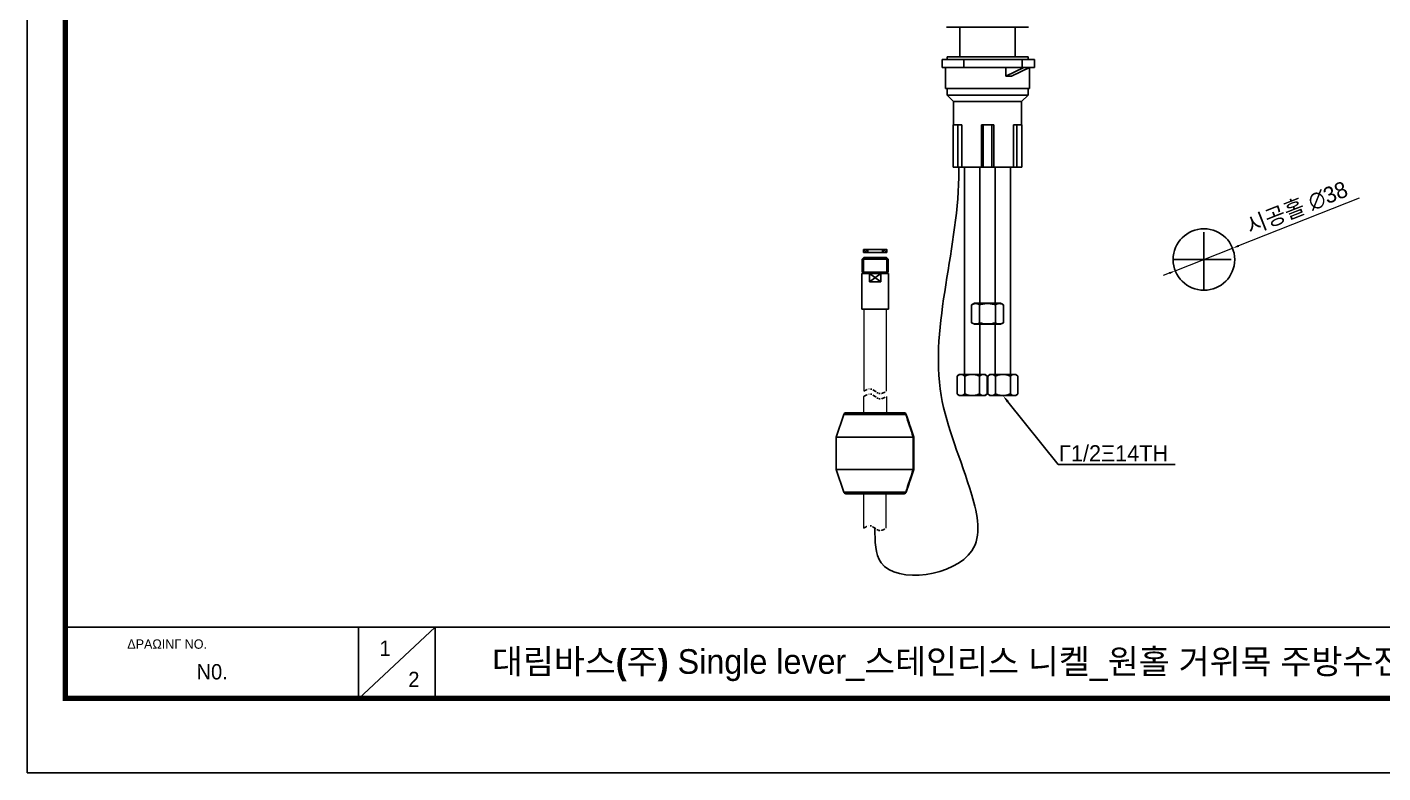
# Model space of a CAD drawing. Extents: x 28 to 1495, y -6 to 1069.
# Drawn here: x 28 to 865, y -6 to 455 of the extents above; entities that cross this region are included whole.
import ezdxf
from ezdxf import colors
from ezdxf.entities.mleader import LeaderData, LeaderLine
from ezdxf.math import Vec2, Vec3

# ---------------------------------------------------------------- set-up
doc = ezdxf.new("R2010")
doc.units = 0
doc.header["$LTSCALE"] = 50
doc.header["$MEASUREMENT"] = 0
doc.header["$PDMODE"] = 3
doc.header["$PDSIZE"] = -10
doc.linetypes.add('CENTER', pattern=[2, 1.25, -0.25, 0.25, -0.25])
doc.linetypes.add('DIVIDE', pattern=[31.75, 12.7, -6.35, 0, -6.35, 0, -6.35])
doc.layers.get('0').update_dxf_attribs({"linetype": 'CONTINUOUS'})
doc.layers.get('DEFPOINTS').update_dxf_attribs({"linetype": 'CONTINUOUS'})
doc.layers.add('1', color=7, linetype='CONTINUOUS')
doc.layers.add('BODY', color=7, linetype='CONTINUOUS')
doc.layers.add('11', color=3, linetype='CONTINUOUS', lineweight=0)
doc.styles.add('Daelim Dimension', font='H2GTRE.TTF')
doc.styles.get("Standard").update_dxf_attribs({"font": 'SYMBOL'})
doc.styles.add('단선완성형', font='Gulim.ttf')
doc.dimstyles.new('DEFAULT', dxfattribs={"dimscale": 2, "dimtxt": 2, "dimasz": 2, "dimexe": 0, "dimexo": 2, "dimgap": 1, "dimtad": 1, "dimdec": 1, "dimzin": 9, "dimdsep": 46, "dimtxsty": 'Daelim Dimension', "dimcen": 0.5, "dimclrd": 252, "dimclre": 252, "dimclrt": 3, "dimadec": 1, "dimazin": 0, "dimtfac": 1, "dimtdec": 1, "dimtix": 1, "dimtmove": 0, "dimatfit": 3, "dimfxl": 1, "dimtolj": 1, "dimtzin": 1, "dimlwd": 9, "dimlwe": 9, "dimarcsym": 0})

# ---------------------------------------------------------------- blocks, each defined once
blk = doc.blocks.new('*D27')
at = {"color": 5, "lineweight": 9, "ltscale": 0.5, "transparency": 16777216}
for p, q in [((849.98, 348.77), (775.58, 319.4)), ((736.52, 303.98), (771.86, 317.93)), ((732.79, 302.51), (729.07, 301.05))]:
    blk.add_line(p, q, dxfattribs=at)
at = {"color": 5, "ltscale": 0.5, "transparency": 16777216}
for points in [[(775.34, 320.02), (775.83, 318.78), (771.86, 317.93)], [(732.55, 303.13), (733.04, 301.89), (736.52, 303.98)]]:
    blk.add_solid(points, dxfattribs=at)
at = {"layer": 'DEFPOINTS', "color": 0, "ltscale": 0.5, "transparency": 16777216}
for p in [(771.86, 317.93), (736.52, 303.98)]:
    blk.add_point(p, dxfattribs=at)
at = {"color": 7, "ltscale": 0.5, "transparency": 16777216, "insert": (811.62, 342.49), "char_height": 10, "attachment_point": 5, "rotation": 21.538, "style": 'Daelim Dimension'}
blk.add_mtext('\\A1;시공홀 ∅38', dxfattribs=at)

msp = doc.modelspace()

# ---------------------------------------------------------------- hatches: boundary and pattern name
at = {"layer": '1'}
h = msp.add_hatch(dxfattribs=at)
h.set_pattern_fill('ANSI37', color=0, scale=10, style=0)
h.set_pattern_definition([(135, (21945.126, 1101.5737), (0.88388348, 0.88388348), []), (45, (21945.126, 1101.5737), (0.88388348, -0.88388348), [])])
h.paths.add_polyline_path([(546.77, 317.23), (546.77, 315.23), (544.02, 315.23), (544.02, 317.23)])
h.paths.add_polyline_path([(558.52, 317.23), (558.52, 315.23), (555.77, 315.23), (555.77, 317.23)])

# ---------------------------------------------------------------- linework, layer by layer
at = {"color": 7, "linetype": 'Continuous'}
for p, q in [((595.36, 454.49), (595.36, 454.59)), ((595.36, 454.49), (645.86, 454.49)), ((603.61, 436.09), (603.61, 454.49)), ((637.61, 436.09), (637.61, 454.49)), ((645.86, 454.49), (645.86, 454.59)), ((645.61, 436.09), (595.61, 436.09)), ((595.61, 436.09), (595.61, 434.59)), ((645.61, 436.09), (645.61, 434.59)), ((649.61, 434.59), (592.61, 434.59)), ((592.61, 434.59), (592.61, 429.59)), ((592.61, 429.59), (649.61, 429.59)), ((594.61, 429.59), (594.61, 416.59)), ((643.03, 429.59), (631.88, 424.24)), ((631.88, 429.59), (631.88, 424.24)), ((635.35, 424.24), (646.5, 429.59)), ((646.61, 429.59), (646.61, 416.59)), ((649.61, 434.59), (649.61, 429.59)), ((635.35, 424.24), (631.88, 424.24)), ((594.61, 416.59), (646.61, 416.59)), ((595.61, 416.59), (595.61, 412.59)), ((595.61, 412.59), (645.61, 412.59)), ((599.61, 408.59), (595.61, 412.59)), ((641.61, 408.59), (645.61, 412.59)), ((645.61, 416.59), (645.61, 412.59)), ((641.61, 408.59), (599.61, 408.59)), ((599.61, 408.59), (599.61, 394.09)), ((641.61, 408.59), (641.61, 394.09)), ((604.69, 394.09), (599.41, 394.09)), ((599.41, 394.09), (599.41, 368.09)), ((604.69, 368.09), (604.69, 394.09)), ((624.51, 394.09), (616.86, 394.09)), ((616.86, 394.09), (616.86, 368.09)), ((624.51, 368.09), (624.51, 394.09)), ((641.81, 394.09), (636.63, 394.09)), ((636.63, 394.09), (636.63, 368.09)), ((641.81, 394.09), (641.81, 368.09)), ((599.41, 368.09), (641.81, 368.09)), ((606.41, 368.09), (606.41, 239.95)), ((615.81, 368.09), (615.81, 283.95)), ((615.91, 368.09), (615.91, 283.95)), ((625.31, 368.09), (625.31, 283.95)), ((625.41, 368.09), (625.41, 283.95)), ((634.81, 368.09), (634.81, 239.95)), ((610.8, 271.95), (610.8, 282.95)), ((628.61, 283.95), (612.61, 283.95)), ((615.71, 271.95), (615.71, 282.95)), ((615.71, 271.95), (615.71, 282.95)), ((625.52, 271.95), (625.52, 282.95)), ((630.43, 271.95), (630.43, 282.95)), ((612.61, 270.95), (628.61, 270.95)), ((612.86, 271.17), (612.84, 271.17)), ((612.86, 271.17), (612.84, 271.17)), ((615.81, 270.95), (615.81, 239.95)), ((625.41, 270.95), (625.41, 239.95)), ((628.37, 271.17), (628.39, 271.17)), ((628.37, 271.17), (628.39, 271.17)), ((601.88, 238.95), (603.11, 239.95)), ((601.88, 227.95), (601.88, 238.95)), ((618.04, 239.95), (603.11, 239.95)), ((606.5, 227.95), (606.5, 238.95)), ((615.73, 227.95), (615.73, 238.95)), ((619.11, 239.95), (618.04, 239.95)), ((620.35, 238.95), (619.11, 239.95)), ((620.35, 227.95), (620.35, 238.95)), ((620.88, 238.95), (622.11, 239.95)), ((620.88, 227.95), (620.88, 238.95)), ((637.04, 239.95), (622.11, 239.95)), ((625.5, 227.95), (625.5, 238.95)), ((634.73, 227.95), (634.73, 238.95)), ((638.11, 239.95), (637.04, 239.95)), ((639.35, 238.95), (638.11, 239.95)), ((639.35, 227.95), (639.35, 238.95)), ((603.11, 226.95), (601.88, 227.95)), ((603.11, 226.95), (619.11, 226.95)), ((619.11, 226.95), (620.35, 227.95)), ((622.11, 226.95), (620.88, 227.95)), ((622.11, 226.95), (638.11, 226.95)), ((638.11, 226.95), (639.35, 227.95)), ((531.81, 215.28), (527.15, 201.3)), ((569.01, 216.3), (533.23, 216.3)), ((570.49, 215.28), (575.15, 201.3)), ((574.75, 201.3), (527.15, 201.3)), ((527.15, 201.3), (527.15, 181.3)), ((574.75, 201.3), (574.75, 181.3)), ((575.15, 201.3), (575.03, 201.3)), ((575.03, 181.3), (575.03, 201.3)), ((575.15, 201.3), (575.15, 181.3)), ((527.15, 181.3), (574.75, 181.3)), ((531.81, 167.33), (527.15, 181.3)), ((570.49, 167.33), (575.15, 181.3)), ((575.03, 181.3), (575.15, 181.3)), ((533.23, 166.3), (569, 166.3))]:
    msp.add_line(p, q, dxfattribs=at)
at = {"color": 9, "linetype": 'Continuous'}
for p, q in [((606.07, 434.59), (606.07, 429.59)), ((642.02, 429.59), (642.02, 434.59)), ((602.32, 394.09), (602.32, 368.09)), ((617.95, 368.09), (617.95, 394.09)), ((623.2, 394.09), (623.2, 368.09)), ((638.76, 368.09), (638.76, 394.09)), ((570.14, 215.28), (531.81, 215.28)), ((570.49, 215.28), (570.42, 215.28)), ((531.81, 167.33), (570.14, 167.33)), ((570.42, 167.33), (570.49, 167.33))]:
    msp.add_line(p, q, dxfattribs=at)
at = {"color": 1, "linetype": 'CENTER', "ltscale": 0.578512}
for p, q in [((754.19, 291.71), (754.19, 330.21)), ((734.94, 310.96), (773.44, 310.96))]:
    msp.add_line(p, q, dxfattribs=at)
at = {"color": 5}
msp.add_line((51.36, 83.89), (1232.53, 83.89), dxfattribs=at)
at = {"color": 5, "ltscale": 40}
for p, q in [((232.42, 83.89), (232.42, 39.69)), ((232.42, 83.89), (232.42, 39.69)), ((279.73, 83.89), (232.42, 39.69)), ((279.73, 83.89), (232.42, 39.69)), ((279.73, 83.89), (279.73, 39.69)), ((279.73, 83.89), (279.73, 39.69))]:
    msp.add_line(p, q, dxfattribs=at)
at = {"ltscale": 0.5}
msp.add_lwpolyline([(27.78, -6.17), (1494.7, -6.17), (1494.7, 1068.67), (27.78, 1068.67)], close=True, dxfattribs=at)
at = {"color": 5, "linetype": 'ByBlock', "lineweight": 200, "const_width": 3.38}
msp.add_lwpolyline([(51.36, 39.86), (1470.96, 39.86), (1470.96, 1043.72), (51.36, 1043.72)], close=True, dxfattribs=at)
at = {"ltscale": 0.5}
msp.add_circle((754.19, 310.96), 19, dxfattribs=at)
at = {"color": 7, "linetype": 'Continuous'}
for centre, radius, start, end in [((614.92, 277.62), 6.73, 110.00362, 127.70297), ((613.25, 279.18), 4.56, 95.55812, 97.27837), ((626.31, 277.62), 6.73, 52.29703, 69.99638), ((614.92, 277.27), 6.73, 232.29703, 249.99648), ((613.25, 275.72), 4.57, 262.72579, 264.33616), ((613.26, 275.8), 4.65, 264.33064, 265.11372), ((626.31, 277.27), 6.73, 290.00352, 307.70297), ((533.23, 214.8), 1.5, 90, 161.56505), ((569.01, 214.83), 1.47, 87.51211, 89.99841), ((569.07, 214.8), 1.5, 18.43495, 90), ((533.23, 167.8), 1.5, 198.43495, 270), ((569, 167.78), 1.48, 270.00153, 272.49136), ((569.07, 167.8), 1.5, 270, 341.56505)]:
    msp.add_arc(centre, radius, start, end, dxfattribs=at)
msp.add_spline([(551.12, 145.01), (554.93, 123.67), (610.91, 131.02), (610.91, 165.32), (591.94, 227.06), (602.83, 365.97), (602.8, 368.01)], degree=3)
for points, knots in [([(610.8, 282.95), (611.1, 283.18), (611.76, 283.54), (612.49, 283.69), (612.84, 283.72)], [0, 0, 0, 0, 0.519575, 1, 1, 1, 1]), ([(612.67, 283.71), (612.35, 283.66), (611.68, 283.5), (611.08, 283.16), (610.8, 282.95)], [0, 0, 0, 0, 0.480636, 1, 1, 1, 1]), ([(615.71, 282.95), (615.49, 283.12), (615.03, 283.39), (614.06, 283.72), (613.3, 283.77), (612.81, 283.72)], [0, 0, 0, 0, 0.268941, 0.519368, 1, 1, 1, 1]), ([(612.84, 283.72), (613.32, 283.77), (614.35, 283.71), (615.29, 283.27), (615.71, 282.95)], [0, 0, 0, 0, 0.481908, 1, 1, 1, 1]), ([(625.52, 282.95), (624.75, 283.25), (623.11, 283.64), (620.61, 283.79), (618.12, 283.64), (616.48, 283.25), (615.71, 282.95)], [0, 0, 0, 0, 0.249964, 0.499999, 0.75003, 1, 1, 1, 1]), ([(628.39, 283.72), (627.91, 283.77), (626.88, 283.71), (625.93, 283.27), (625.52, 282.95)], [0, 0, 0, 0, 0.481908, 1, 1, 1, 1]), ([(630.43, 282.95), (630.13, 283.18), (629.47, 283.54), (628.74, 283.69), (628.39, 283.72)], [0, 0, 0, 0, 0.519575, 1, 1, 1, 1]), ([(610.8, 271.95), (611.08, 271.73), (611.68, 271.39), (612.35, 271.23), (612.67, 271.19)], [0, 0, 0, 0, 0.519366, 1, 1, 1, 1]), ([(612.84, 271.17), (612.49, 271.2), (611.76, 271.35), (611.1, 271.71), (610.8, 271.95)], [0, 0, 0, 0, 0.480425, 1, 1, 1, 1]), ([(612.86, 271.17), (613.34, 271.13), (614.36, 271.19), (615.3, 271.63), (615.71, 271.95)], [0, 0, 0, 0, 0.481878, 1, 1, 1, 1]), ([(615.71, 271.95), (615.3, 271.63), (614.36, 271.19), (613.34, 271.13), (612.86, 271.17)], [0, 0, 0, 0, 0.518176, 1, 1, 1, 1]), ([(615.71, 271.95), (616.48, 271.65), (618.12, 271.26), (620.61, 271.1), (623.11, 271.26), (624.75, 271.65), (625.52, 271.95)], [0, 0, 0, 0, 0.24997, 0.500001, 0.750036, 1, 1, 1, 1]), ([(625.52, 271.95), (625.93, 271.63), (626.87, 271.19), (627.89, 271.13), (628.37, 271.17)], [0, 0, 0, 0, 0.518176, 1, 1, 1, 1]), ([(628.39, 271.17), (628.74, 271.2), (629.47, 271.35), (630.13, 271.71), (630.43, 271.95)], [0, 0, 0, 0, 0.480425, 1, 1, 1, 1]), ([(602.56, 239.5), (602.5, 239.46), (602.26, 239.3), (602.03, 239.11), (601.88, 238.95)], [0, 0, 0, 0, 0.23852, 1, 1, 1, 1]), ([(603.33, 239.83), (603.27, 239.81), (603, 239.73), (602.74, 239.61), (602.56, 239.5)], [0, 0, 0, 0, 0.242963, 1, 1, 1, 1]), ([(604.19, 239.95), (603.97, 239.95), (603.68, 239.92), (603.4, 239.85), (603.33, 239.83)], [0, 0, 0, 0, 0.746542, 1, 1, 1, 1]), ([(606.5, 238.95), (606.18, 239.27), (605.45, 239.78), (604.59, 239.95), (604.19, 239.95)], [0, 0, 0, 0, 0.530419, 1, 1, 1, 1]), ([(611.11, 239.95), (609.93, 239.95), (608.32, 239.74), (606.85, 239.13), (606.5, 238.95)], [0, 0, 0, 0, 0.749312, 1, 1, 1, 1]), ([(615.73, 238.95), (615.38, 239.13), (613.91, 239.74), (612.3, 239.95), (611.11, 239.95)], [0, 0, 0, 0, 0.250693, 1, 1, 1, 1]), ([(618.04, 239.95), (617.64, 239.95), (616.77, 239.78), (616.05, 239.27), (615.73, 238.95)], [0, 0, 0, 0, 0.469626, 1, 1, 1, 1]), ([(620.35, 238.95), (620.03, 239.27), (619.31, 239.78), (618.44, 239.95), (618.04, 239.95)], [0, 0, 0, 0, 0.530384, 1, 1, 1, 1]), ([(621.56, 239.5), (621.5, 239.46), (621.26, 239.3), (621.03, 239.11), (620.88, 238.95)], [0, 0, 0, 0, 0.23852, 1, 1, 1, 1]), ([(622.33, 239.83), (622.27, 239.81), (622, 239.73), (621.74, 239.61), (621.56, 239.5)], [0, 0, 0, 0, 0.242963, 1, 1, 1, 1]), ([(623.19, 239.95), (622.97, 239.95), (622.68, 239.92), (622.4, 239.85), (622.33, 239.83)], [0, 0, 0, 0, 0.746542, 1, 1, 1, 1]), ([(625.5, 238.95), (625.18, 239.27), (624.45, 239.78), (623.59, 239.95), (623.19, 239.95)], [0, 0, 0, 0, 0.530419, 1, 1, 1, 1]), ([(630.11, 239.95), (628.93, 239.95), (627.32, 239.74), (625.85, 239.13), (625.5, 238.95)], [0, 0, 0, 0, 0.749312, 1, 1, 1, 1]), ([(634.73, 238.95), (634.38, 239.13), (632.91, 239.74), (631.3, 239.95), (630.11, 239.95)], [0, 0, 0, 0, 0.250693, 1, 1, 1, 1]), ([(637.04, 239.95), (636.64, 239.95), (635.77, 239.78), (635.05, 239.27), (634.73, 238.95)], [0, 0, 0, 0, 0.469626, 1, 1, 1, 1]), ([(639.35, 238.95), (639.03, 239.27), (638.31, 239.78), (637.44, 239.95), (637.04, 239.95)], [0, 0, 0, 0, 0.530384, 1, 1, 1, 1]), ([(601.88, 227.95), (602.09, 227.73), (602.54, 227.36), (603.08, 227.13), (603.34, 227.06)], [0, 0, 0, 0, 0.527278, 1, 1, 1, 1]), ([(603.34, 227.06), (603.41, 227.04), (603.69, 226.98), (603.97, 226.95), (604.19, 226.95)], [0, 0, 0, 0, 0.253406, 1, 1, 1, 1]), ([(604.19, 226.95), (604.59, 226.95), (605.45, 227.11), (606.18, 227.62), (606.5, 227.95)], [0, 0, 0, 0, 0.469627, 1, 1, 1, 1]), ([(606.5, 227.95), (606.85, 227.77), (608.32, 227.16), (609.93, 226.95), (611.11, 226.95)], [0, 0, 0, 0, 0.250692, 1, 1, 1, 1]), ([(611.11, 226.95), (612.3, 226.95), (613.91, 227.16), (615.38, 227.77), (615.73, 227.95)], [0, 0, 0, 0, 0.749311, 1, 1, 1, 1]), ([(615.73, 227.95), (616.05, 227.62), (616.77, 227.11), (617.64, 226.95), (618.04, 226.95)], [0, 0, 0, 0, 0.530378, 1, 1, 1, 1]), ([(618.04, 226.95), (618.26, 226.95), (618.54, 226.98), (618.82, 227.04), (618.89, 227.06)], [0, 0, 0, 0, 0.746579, 1, 1, 1, 1]), ([(618.89, 227.06), (618.96, 227.08), (619.23, 227.17), (619.48, 227.29), (619.67, 227.4)], [0, 0, 0, 0, 0.242902, 1, 1, 1, 1]), ([(619.67, 227.4), (619.73, 227.44), (619.97, 227.6), (620.2, 227.79), (620.35, 227.95)], [0, 0, 0, 0, 0.238562, 1, 1, 1, 1]), ([(620.88, 227.95), (621.09, 227.73), (621.54, 227.36), (622.08, 227.13), (622.34, 227.06)], [0, 0, 0, 0, 0.527278, 1, 1, 1, 1]), ([(622.34, 227.06), (622.41, 227.04), (622.69, 226.98), (622.97, 226.95), (623.19, 226.95)], [0, 0, 0, 0, 0.253406, 1, 1, 1, 1]), ([(623.19, 226.95), (623.59, 226.95), (624.45, 227.11), (625.18, 227.62), (625.5, 227.95)], [0, 0, 0, 0, 0.469627, 1, 1, 1, 1]), ([(625.5, 227.95), (625.85, 227.77), (627.32, 227.16), (628.93, 226.95), (630.11, 226.95)], [0, 0, 0, 0, 0.250692, 1, 1, 1, 1]), ([(630.11, 226.95), (631.3, 226.95), (632.91, 227.16), (634.38, 227.77), (634.73, 227.95)], [0, 0, 0, 0, 0.749311, 1, 1, 1, 1]), ([(634.73, 227.95), (635.05, 227.62), (635.77, 227.11), (636.64, 226.95), (637.04, 226.95)], [0, 0, 0, 0, 0.530378, 1, 1, 1, 1]), ([(637.04, 226.95), (637.26, 226.95), (637.54, 226.98), (637.82, 227.04), (637.89, 227.06)], [0, 0, 0, 0, 0.746579, 1, 1, 1, 1]), ([(637.89, 227.06), (637.96, 227.08), (638.23, 227.17), (638.48, 227.29), (638.67, 227.4)], [0, 0, 0, 0, 0.242902, 1, 1, 1, 1]), ([(638.67, 227.4), (638.73, 227.44), (638.97, 227.6), (639.2, 227.79), (639.35, 227.95)], [0, 0, 0, 0, 0.238562, 1, 1, 1, 1]), ([(570.14, 215.28), (570.09, 215.43), (569.94, 215.71), (569.61, 216.04), (569.19, 216.25), (568.88, 216.3), (568.72, 216.3)], [0, 0, 0, 0, 0.251041, 0.501306, 0.750856, 1, 1, 1, 1]), ([(569.07, 216.3), (569.22, 216.3), (569.52, 216.24), (569.91, 216.02), (570.23, 215.69), (570.37, 215.42), (570.42, 215.28)], [0, 0, 0, 0, 0.249191, 0.498745, 0.749, 1, 1, 1, 1]), ([(568.72, 166.3), (568.88, 166.3), (569.19, 166.35), (569.61, 166.57), (569.94, 166.9), (570.09, 167.18), (570.14, 167.33)], [0, 0, 0, 0, 0.249144, 0.498694, 0.74896, 1, 1, 1, 1]), ([(570.42, 167.33), (570.37, 167.19), (570.23, 166.91), (569.91, 166.59), (569.52, 166.37), (569.22, 166.31), (569.07, 166.3)], [0, 0, 0, 0, 0.251, 0.501256, 0.750809, 1, 1, 1, 1])]:
    msp.add_open_spline(points, degree=3, knots=knots, dxfattribs=at)
at = {"color": 2, "linetype": 'DIVIDE', "ltscale": 0.003644}
for points in [[(544.27, 229.62), (548.47, 231.02), (554.07, 228.22), (558.27, 229.62)], [(544.27, 226.36), (548.47, 227.76), (554.07, 224.96), (558.27, 226.36)], [(544.12, 145.01), (548.32, 146.41), (553.92, 143.61), (558.12, 145.01)]]:
    msp.add_spline(points, degree=3, dxfattribs=at)
at = {"color": 7, "linetype": 'Continuous'}
for points in [[(570.14, 215.28), (571.68, 210.62), (573.21, 205.96), (574.75, 201.3)], [(575.03, 201.3), (573.49, 205.96), (571.96, 210.62), (570.42, 215.28)], [(574.75, 181.3), (573.21, 176.64), (571.68, 171.99), (570.14, 167.33)], [(570.42, 167.33), (571.96, 171.99), (573.49, 176.64), (575.03, 181.3)]]:
    msp.add_open_spline(points, degree=3, dxfattribs=at)
at = {"layer": '1', "color": 0}
for p, q in [((544.27, 312.23), (543.27, 311.23)), ((543.27, 303.23), (543.27, 311.23)), ((544.02, 315.23), (544.02, 317.23)), ((544.02, 317.23), (558.52, 317.23)), ((544.02, 315.23), (558.52, 315.23)), ((544.02, 303.23), (544.02, 311.98)), ((558.27, 312.23), (544.27, 312.23)), ((546.77, 315.23), (546.77, 317.23)), ((555.77, 315.23), (555.77, 317.23)), ((558.27, 312.23), (559.27, 311.23)), ((558.52, 315.23), (558.52, 317.23)), ((558.52, 303.23), (558.52, 311.98)), ((559.27, 303.23), (559.27, 311.23)), ((559.52, 302.23), (543.02, 302.23)), ((543.02, 280.23), (543.02, 302.23)), ((543.27, 303.23), (559.27, 303.23)), ((544.02, 302.23), (544.02, 303.23)), ((547.84, 302.23), (554.71, 297.23)), ((547.84, 297.23), (554.71, 302.23)), ((547.84, 302.23), (547.84, 297.23)), ((554.71, 302.23), (554.71, 297.23)), ((558.52, 302.23), (558.52, 303.23)), ((559.52, 280.23), (559.52, 302.23)), ((554.71, 297.23), (547.84, 297.23)), ((559.52, 280.23), (543.02, 280.23))]:
    msp.add_line(p, q, dxfattribs=at)
at = {"layer": '11', "color": 0}
for p, q in [((544.27, 280.23), (544.27, 229.62)), ((558.27, 229.62), (558.27, 280.23)), ((544.27, 216.3), (544.27, 226.36)), ((558.27, 226.36), (558.27, 216.3)), ((544.12, 166.3), (544.12, 145.01)), ((558.12, 145.01), (558.12, 166.3))]:
    msp.add_line(p, q, dxfattribs=at)
at = {"layer": 'BODY', "color": 0, "linetype": 'Continuous', "ltscale": 0.3}
msp.add_line((559.27, 311.23), (543.27, 311.23), dxfattribs=at)

# ---------------------------------------------------------------- texts
at = {"color": 5, "ltscale": 40}
msp.add_text('DRAWING NO.', height=5.7888, dxfattribs=at).set_placement((89.61, 70.52))
at = {"attachment_point": 1, "style": '단선완성형'}
for s, insert, char_height, width in [('1', (245.29, 75.61), 9.47, 13.221), ('N0. ', (132.36, 61.05), 9.473, 59.4293), ('2', (263.06, 56.3), 9.47, 13.221)]:
    msp.add_mtext(s, dxfattribs=dict(at, insert=insert, char_height=char_height, width=width))
at = {"color": 2, "insert": (314.72, 70.27), "char_height": 15.22493, "width": 895.0871, "attachment_point": 1, "style": '단선완성형'}
msp.add_mtext('{\\fPretendard Variable SemiBold|b0|i0|c129|p2;대림바스(주)\\fHYwulM|b0|i0|c129|p18; Single lever_}스테인리스 니켈{\\fHYwulM|b0|i0|c129|p18;_}원홀 거위목 주방수전{\\fHYwulM|b0|i0|c129|p18;_DL K2119SNCR1}', dxfattribs=at)

# ---------------------------------------------------------------- dimensions: what is measured, and where the dimension line sits
at = {"color": 5, "ltscale": 0.5}
dim = msp.add_diameter_dim_2p(p1=(736.52, 303.98), p2=(771.86, 317.93), text='시공홀 <>', dimstyle='DEFAULT', override={"dimtxt": 5, "dimclrd": 5, "dimclre": 5, "dimclrt": 7}, dxfattribs=at)
dim.commit()
dim.dimension.update_dxf_attribs({"geometry": '*D27', "text_midpoint": (811.62, 342.49)})

# ---------------------------------------------------------------- leaders
at = {"ltscale": 0.5}
ml = msp.add_multileader_mtext('Standard', dxfattribs=at)
ml.set_content('G1/2X14TH', color=256)
ml.set_leader_properties(color=5)
ml.build(insert=Vec2(0, 0))
ml.multileader.update_dxf_attribs({"text_left_attachment_type": 6, "text_right_attachment_type": 6, "dogleg_length": 0.36, "arrow_head_size": 5})
ctx = ml.context
ctx.base_point, ctx.char_height, ctx.arrow_head_size, ctx.landing_gap_size, ctx.plane_origin = Vec3(664.64, 184.24), 10, 5, 0.09, Vec3(630.11, 226.95)
ctx.left_attachment, ctx.right_attachment = 6, 6
notes = []
notes.append((ctx, [(0, (1, 1, 0), (664.28, 184.24), (1, 0), 0.36, [(0, [(630.11, 226.95)], 0, [])])]))
ctx.mtext.insert, ctx.mtext.flow_direction = Vec3(664.73, 196.24), 5
for ctx, leaders in notes:
    for number, flags, end, landing, length, lines in leaders:
        leader = LeaderData()
        leader.index, (leader.has_last_leader_line, leader.has_dogleg_vector, leader.attachment_direction) = number, flags
        leader.last_leader_point, leader.dogleg_vector, leader.dogleg_length = Vec3(end), Vec3(landing), length
        for number, points, colour, breaks in lines:
            line = LeaderLine()
            line.index, line.vertices, line.color, line.breaks = number, Vec3.list(points), colors.encode_raw_color(colour), breaks
            leader.lines.append(line)
        ctx.leaders.append(leader)

doc.saveas('drawing.dxf')
